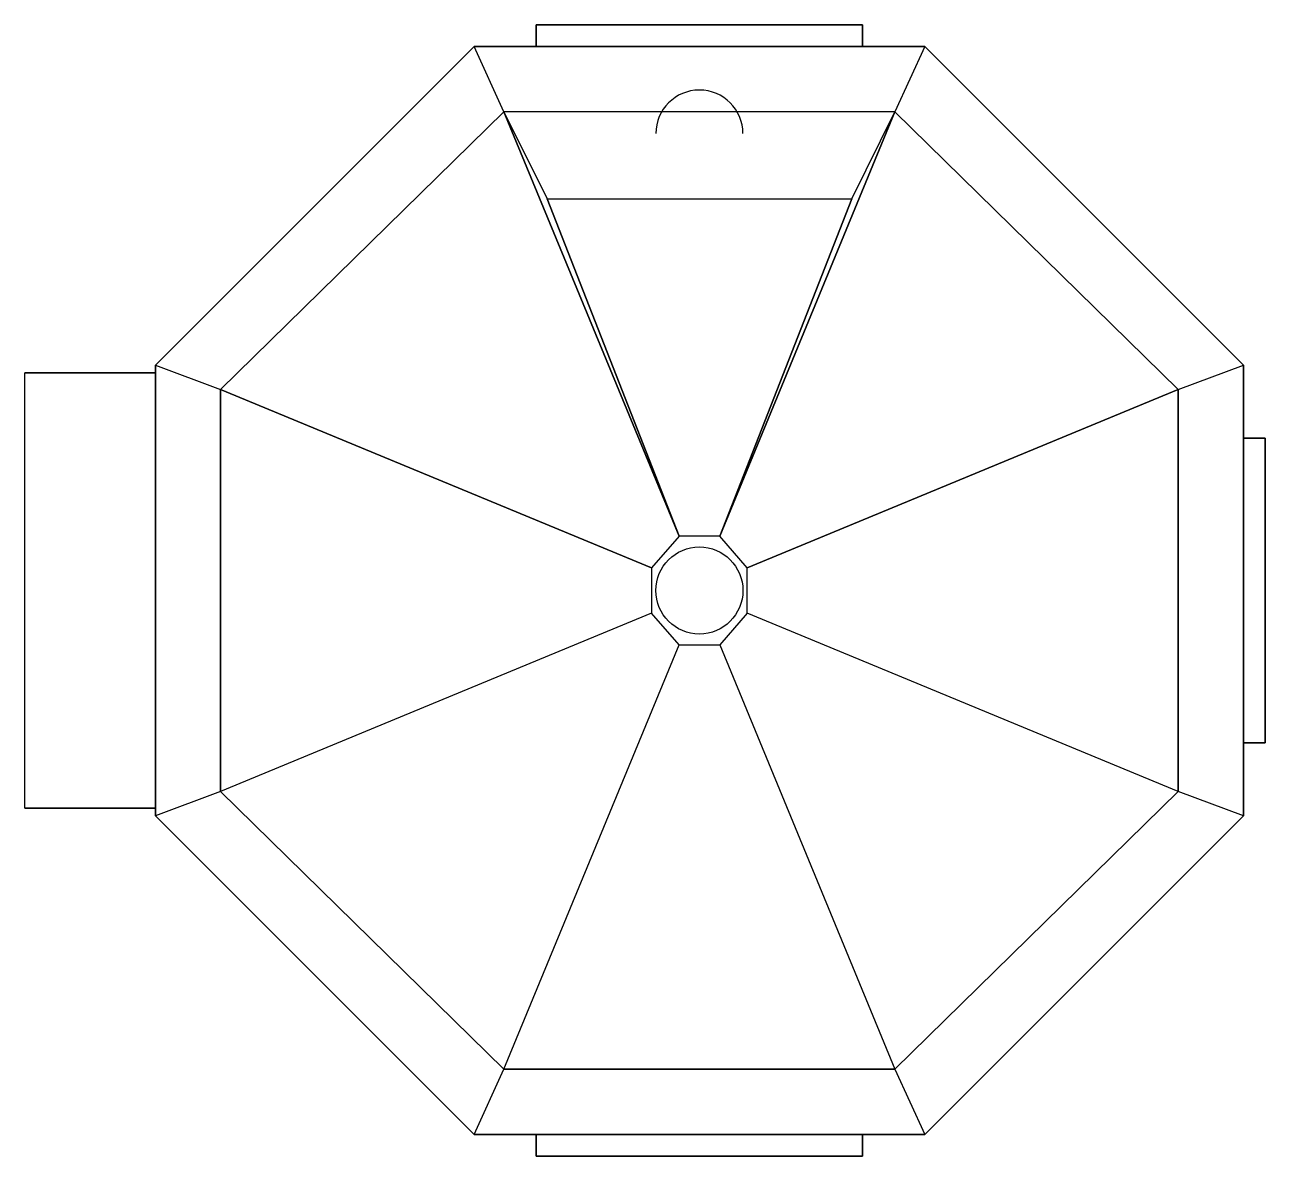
# Model space of a CAD drawing. Extents: x -206 to 364, y -10 to 510.
import ezdxf

# ---------------------------------------------------------------- set-up
doc = ezdxf.new("R2010")
doc.units = 0
doc.header["$MEASUREMENT"] = 0
doc.layers.add('3D', color=4, linetype='CONTINUOUS')

msp = doc.modelspace()

# ---------------------------------------------------------------- linework, layer by layer
at = {"layer": '3D'}
msp.add_circle((103.55, 250, 250), 20, dxfattribs=at)
msp.add_arc((103.55, 460, 500), 20, 0, 180, dxfattribs=at)
at = {"layer": '3D', "linetype": 'CONTINUOUS'}
for points in [[(28.55, 510, 425), (28.55, 500, 425), (28.55, 500, 225), (28.55, 510, 225)], [(178.55, 510, 425), (178.55, 500, 425), (28.55, 500, 425), (28.55, 510, 425)], [(28.55, 510, 225), (178.55, 510, 225), (178.55, 510, 425), (28.55, 510, 425)], [(178.55, 510, 425), (178.55, 500, 425), (178.55, 500, 225), (178.55, 510, 225)], [(-146.45, 353.55, 500), (0, 500, 500), (0, 500), (-146.45, 353.55)], [(-146.45, 353.55, 500), (-116.45, 342.39, 500), (13.73, 470, 500), (0, 500, 500)], [(0, 500, 500), (207.11, 500, 500), (207.11, 500), (0, 500)], [(0, 500, 500), (207.11, 500, 500), (193.37, 470, 500), (13.73, 470, 500)], [(323.55, 342.39, 500), (353.55, 353.55, 500), (207.11, 500, 500), (193.37, 470, 500)], [(353.55, 353.55, 500), (207.11, 500, 500), (207.11, 500), (353.55, 353.55)], [(94.2, 275, 250), (81.55, 260.36, 250), (-116.45, 342.39, 500), (13.73, 470, 500)], [(33.55, 430, 500), (94.2, 275, 250), (13.73, 470, 500)], [(13.73, 470, 500), (33.55, 430, 500), (173.55, 430, 500), (193.37, 470, 500)], [(173.55, 430, 500), (193.37, 470, 500), (112.91, 275, 250)], [(112.91, 275, 250), (193.37, 470, 500), (323.55, 342.39, 500), (125.55, 260.36, 250)], [(33.55, 430, 500), (173.55, 430, 500), (112.91, 275, 250), (94.2, 275, 250)], [(-146.45, 353.55, 500), (-146.45, 146.45, 500), (-146.45, 146.45), (-146.45, 353.55)], [(-116.45, 157.61, 500), (-146.45, 146.45, 500), (-146.45, 353.55, 500), (-116.45, 342.39, 500)], [(323.55, 342.39, 500), (353.55, 353.55, 500), (353.55, 146.45, 500), (323.55, 157.61, 500)], [(353.55, 353.55, 500), (353.55, 146.45, 500), (353.55, 146.45), (353.55, 353.55)], [(-206.45, 350, 450), (-146.45, 350, 450), (-146.45, 350, 300), (-206.45, 350, 300)], [(-146.45, 150, 450), (-206.45, 150, 450), (-206.45, 350, 450), (-146.45, 350, 450)], [(-116.45, 342.39, 500), (81.55, 260.36, 250), (81.55, 239.64, 250), (-116.45, 157.61, 500)], [(323.55, 157.61, 500), (125.55, 239.64, 250), (125.55, 260.36, 250), (323.55, 342.39, 500)], [(363.55, 320, 425), (353.55, 320, 425), (353.55, 180, 425), (363.55, 180, 425)], [(363.55, 320, 425), (353.55, 320, 425), (353.55, 320, 225), (363.55, 320, 225)], [(363.55, 180, 225), (363.55, 320, 225), (363.55, 320, 425), (363.55, 180, 425)], [(81.55, 239.64, 250), (-116.45, 157.61, 500), (13.73, 30, 500), (94.2, 225, 250)], [(112.91, 225, 250), (193.37, 30, 500), (323.55, 157.61, 500), (125.55, 239.64, 250)], [(13.73, 30, 500), (94.2, 225, 250), (112.91, 225, 250), (193.37, 30, 500)], [(363.55, 180, 425), (353.55, 180, 425), (353.55, 180, 225), (363.55, 180, 225)], [(0, 0, 500), (13.73, 30, 500), (-116.45, 157.61, 500), (-146.45, 146.45, 500)], [(353.55, 146.45, 500), (323.55, 157.61, 500), (193.37, 30, 500), (207.11, 0, 500)], [(-206.45, 150, 450), (-146.45, 150, 450), (-146.45, 150, 300), (-206.45, 150, 300)], [(-146.45, 146.45, 500), (0, 0, 500), (0, 0), (-146.45, 146.45)], [(353.55, 146.45, 500), (207.11, 0, 500), (207.11, 0), (353.55, 146.45)], [(193.37, 30, 500), (207.11, 0, 500), (0, 0, 500), (13.73, 30, 500)], [(0, 0, 500), (207.11, 0, 500), (207.11, 0), (0, 0)], [(178.55, -10, 425), (178.55, 0, 425), (28.55, 0, 425), (28.55, -10, 425)], [(28.55, -10, 425), (28.55, 0, 425), (28.55, 0, 225), (28.55, -10, 225)], [(178.55, -10, 425), (178.55, 0, 425), (178.55, 0, 225), (178.55, -10, 225)], [(28.55, -10, 225), (178.55, -10, 225), (178.55, -10, 425), (28.55, -10, 425)]]:
    msp.add_3dface(points, dxfattribs=at)

doc.saveas('drawing.dxf')
